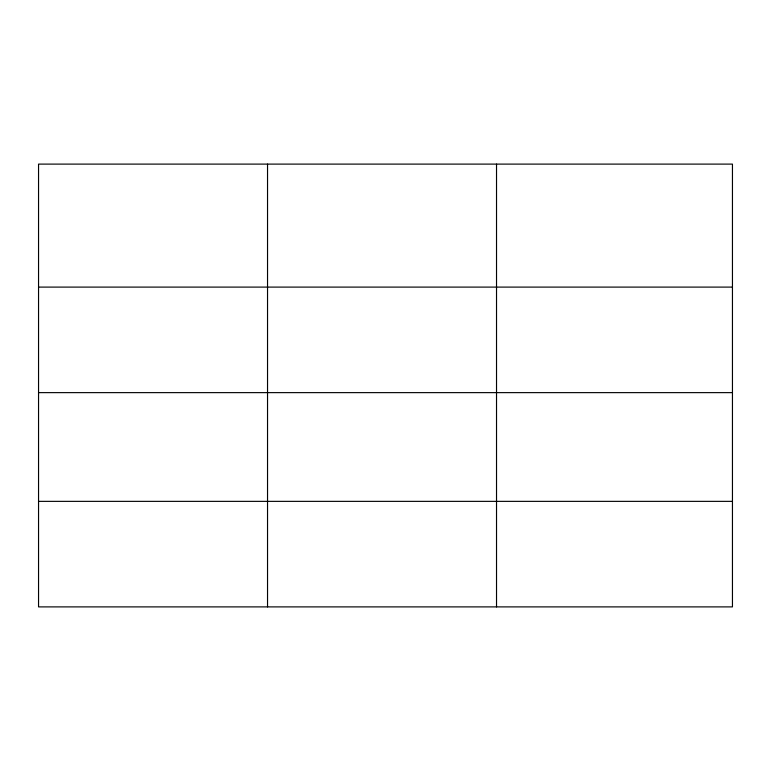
<?xml version="1.0" encoding="UTF-8"?>
<svg xmlns="http://www.w3.org/2000/svg" width="771" height="771" viewBox="0 0 771 771"><rect width="100%" height="100%" fill="white"/><g stroke="black" fill="none" stroke-linecap="round" stroke-linejoin="round"><path stroke-width="1.16" d="M732.45 392.632L732.45 164.107L38.55 164.107L38.55 606.893L732.45 606.893L732.45 392.632L38.55 392.632M38.55 287.101L732.45 287.101M38.55 501.362L732.45 501.362M496.524 164.107L496.524 606.893M267.537 164.107L267.537 606.893"/></g></svg>
